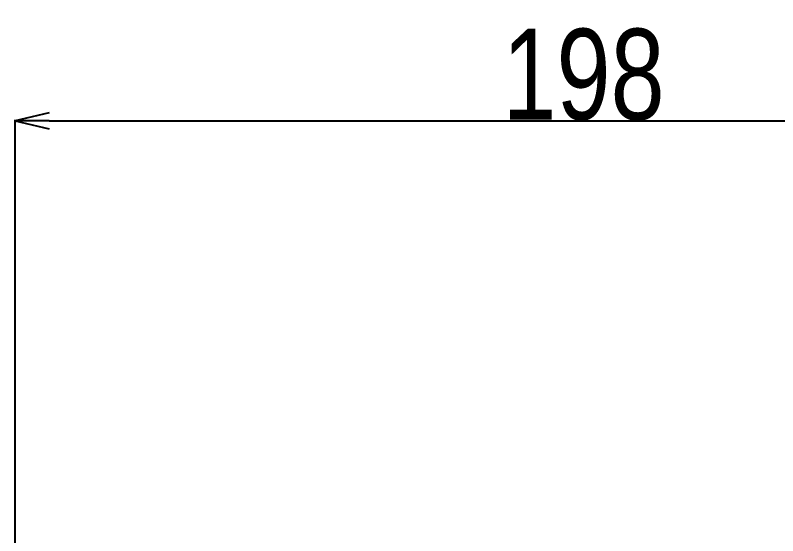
# Model space of a CAD drawing. Extents: x 0 to 3364, y 0 to 2376.
# Drawn here: x 827.2 to 961.4, y 1584.2 to 1675.9 of the extents above; entities that cross this region are included whole.
import ezdxf

# ---------------------------------------------------------------- set-up
doc = ezdxf.new("R2010")
doc.units = 0
doc.header["$LTSCALE"] = 185.02
doc.header["$PDMODE"] = 3
doc.header["$PDSIZE"] = 0.3125
doc.layers.get('0').update_dxf_attribs({"linetype": 'CONTINUOUS'})
doc.layers.get('DEFPOINTS').update_dxf_attribs({"linetype": 'CONTINUOUS'})
doc.layers.add('95_ALL_DIM', color=7, linetype='CONTINUOUS')
doc.styles.get("Standard").update_dxf_attribs({"font": 'txt', "width": 0.8})
doc.dimstyles.new('DIMSTYLE_2', dxfattribs={"dimtxt": 16, "dimasz": 6, "dimexe": 0.18, "dimexo": 0.0625, "dimgap": 0.09, "dimtad": 1, "dimdec": 3, "dimdsep": 46, "dimtxsty": 'Standard', "dimblk": 'OPEN', "dimblk1": 'OPEN', "dimblk2": 'OPEN', "dimcen": 0.09, "dimadec": 0, "dimazin": 0, "dimtp": 0.5, "dimtm": 0.5, "dimtfac": 1, "dimtdec": 3, "dimtofl": 0, "dimtmove": 0, "dimatfit": 3, "dimldrblk": 'OPEN', "dimfxl": 1, "dimtolj": 1, "dimarcsym": 0})

# ---------------------------------------------------------------- blocks, each defined once
blk = doc.blocks.new('_OPEN')
at = {"color": 0, "linetype": 'ByBlock'}
for p, q in [((0, 0), (-1, 0.233)), ((-1, -0.233), (0, 0)), ((-1, 0), (0, 0))]:
    blk.add_line(p, q, dxfattribs=at)
blk = doc.blocks.new('*D6')
at = {"layer": '95_ALL_DIM', "color": 0, "transparency": 16777216}
for p, q in [((827.16, 1490.03), (827.16, 1657.48)), ((833.16, 1657.3), (1019.16, 1657.3)), ((1025.16, 1490.03), (1025.16, 1657.48))]:
    blk.add_line(p, q, dxfattribs=at)
at = {"layer": 'DEFPOINTS', "color": 0, "transparency": 16777216}
for p in [(1025.16, 1657.3), (827.16, 1489.97), (1025.16, 1489.97)]:
    blk.add_point(p, dxfattribs=at)
at = {"layer": '95_ALL_DIM', "color": 0, "transparency": 16777216, "xscale": 6, "yscale": 6, "zscale": 6, "rotation": 180}
blk.add_blockref('_OPEN', (827.16, 1657.3), dxfattribs=at)
at = {"layer": '95_ALL_DIM', "color": 0, "transparency": 16777216, "xscale": 6, "yscale": 6, "zscale": 6}
blk.add_blockref('_OPEN', (1025.16, 1657.3), dxfattribs=at)
at = {"layer": '95_ALL_DIM', "color": 0, "transparency": 16777216, "insert": (927.22, 1665.39), "char_height": 16, "attachment_point": 5}
blk.add_mtext('\\A1;198', dxfattribs=at)

msp = doc.modelspace()

# ---------------------------------------------------------------- dimensions: what is measured, and where the dimension line sits
at = {"layer": '95_ALL_DIM'}
dim = msp.add_linear_dim(base=(1025.1641, 1657.3014), p1=(827.1641, 1489.9696), p2=(1025.1641, 1489.9696), dimstyle='DIMSTYLE_2', dxfattribs=at)
dim.commit()
dim.dimension.update_dxf_attribs({"geometry": '*D6', "text_midpoint": (927.2214, 1657.3014), "dimtype": 160})

doc.saveas('drawing.dxf')
